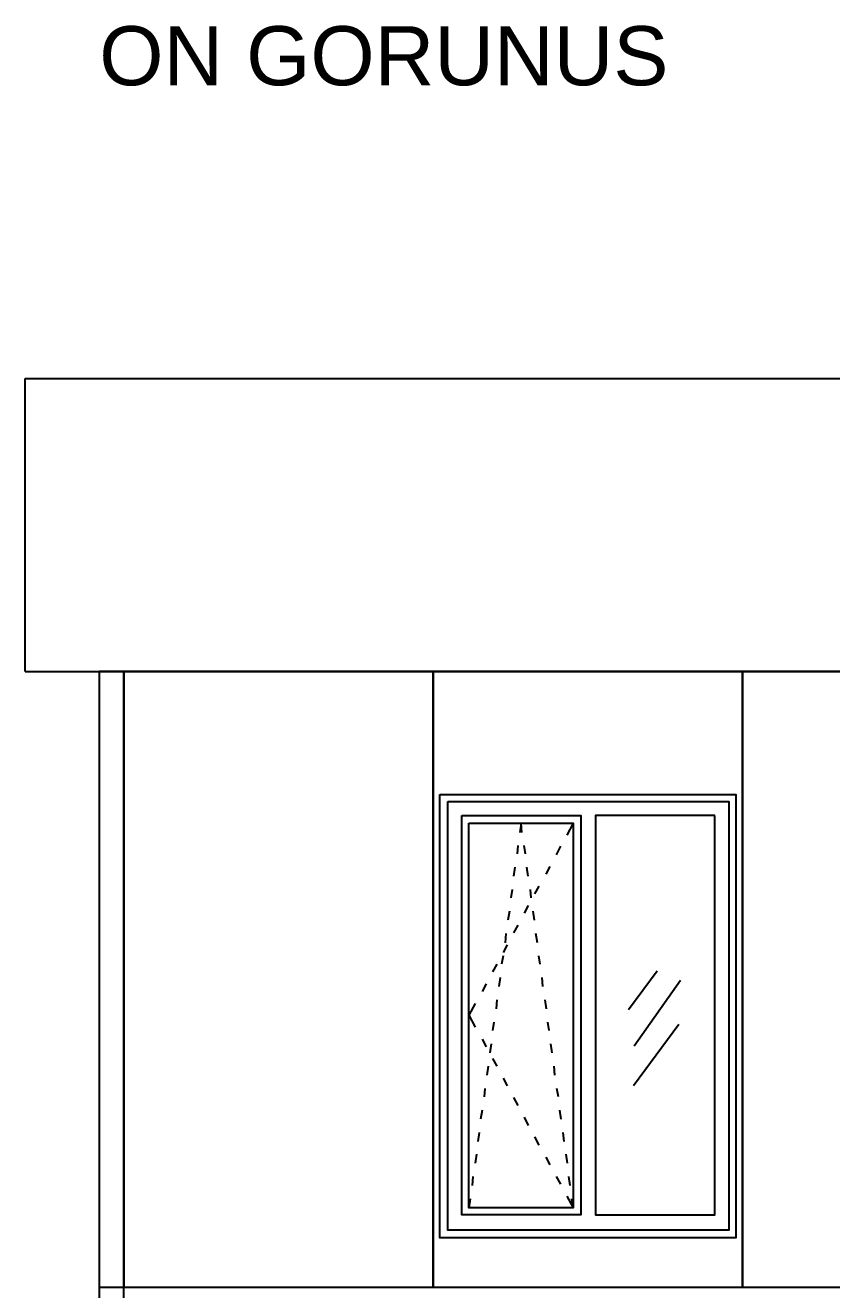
# Model space of a CAD drawing. Header units: millimetres. Extents: x -973 to 28250, y -35942 to 8545.
# Drawn here: x -300 to 2972, y -31690 to -26556 of the extents above; entities that cross this region are included whole.
import ezdxf

# ---------------------------------------------------------------- set-up
doc = ezdxf.new("R2010")
doc.units = ezdxf.units.MM
for name, color, linetype in [('R02_CATI', 1, 'Continuous'), ('R02_DUVAR', 7, 'Continuous'), ('R02_KOLON', 3, 'Continuous'), ('R02_KOT', 4, 'Continuous'), ('R02_PENCERE', 4, 'Continuous'), ('R02_YAZI', 7, 'Continuous')]:
    doc.layers.add(name, color=color, linetype=linetype)
doc.styles.get("Standard").update_dxf_attribs({"font": 'Arial.ttf'})

# ---------------------------------------------------------------- blocks, each defined once
blk = doc.blocks.new('kaynak-on-pencere')
at = {"color": 1, "linetype": 'Continuous', "lineweight": 25, "ltscale": 0.5}
for p, q in [((34.71, 108.53), (33.07, 105.42)), ((20.28, 102.68), (20.1, 100.49)), ((22.29, 100.49), (21.92, 102.68)), ((31.43, 102.5), (30.33, 100.3)), ((19.55, 97.02), (19.18, 94.64)), ((23.02, 94.64), (22.66, 97.02)), ((28.68, 97.2), (27.59, 95.19)), ((18.82, 91.17), (18.45, 88.98)), ((23.75, 88.98), (23.57, 91.17)), ((25.76, 92.08), (24.67, 90.07)), ((23.02, 86.97), (21.92, 84.96)), ((18.09, 85.51), (17.72, 83.13)), ((24.67, 83.13), (24.3, 85.51)), ((17.17, 79.66), (16.99, 77.28)), ((20.28, 81.85), (19.18, 79.84)), ((25.4, 77.28), (25.03, 79.66)), ((17.54, 76.74), (16.44, 74.73)), ((16.44, 73.81), (16.08, 71.62)), ((26.13, 71.62), (25.76, 73.81)), ((14.8, 71.62), (13.7, 69.61)), ((12.06, 66.5), (10.96, 64.49)), ((15.71, 68.15), (15.35, 65.77)), ((26.86, 65.77), (26.67, 68.15)), ((14.8, 62.3), (14.62, 59.93)), ((27.77, 59.93), (27.41, 62.3)), ((14.07, 56.46), (13.7, 54.26)), ((28.5, 54.26), (28.14, 56.46)), ((10.96, 52.07), (12.06, 50.06)), ((13.34, 50.79), (12.97, 48.42)), ((29.23, 48.42), (28.87, 50.79)), ((13.7, 46.96), (14.8, 44.95)), ((12.61, 44.95), (12.24, 42.57)), ((29.96, 42.57), (29.78, 44.95)), ((16.44, 41.84), (17.54, 39.83)), ((11.69, 39.1), (11.51, 36.91)), ((19.18, 36.72), (20.28, 34.71)), ((30.88, 36.91), (30.51, 39.1)), ((10.96, 33.43), (10.6, 31.06)), ((31.61, 31.06), (31.24, 33.43)), ((21.92, 31.61), (23.02, 29.42)), ((10.23, 27.59), (9.87, 25.21)), ((24.67, 26.49), (25.76, 24.3)), ((32.34, 25.21), (32.16, 27.59)), ((9.5, 21.92), (9.14, 19.55)), ((27.59, 21.19), (28.68, 19.18)), ((33.25, 19.55), (32.89, 21.92)), ((8.59, 16.08), (8.4, 13.7)), ((30.33, 16.08), (31.43, 14.07)), ((33.98, 13.7), (33.62, 16.08)), ((7.86, 10.23), (7.49, 7.86))]:
    blk.add_line(p, q, dxfattribs=at)
at = {"color": 7, "linetype": 'Continuous', "lineweight": 25, "ltscale": 0.5}
for p, q in [((56.64, 69.79), (49.15, 59.74)), ((62.67, 67.42), (50.61, 50.24)), ((62.3, 55.91), (50.43, 39.83))]:
    blk.add_line(p, q, dxfattribs=at)
at = {"color": 7, "linetype": 'Continuous', "lineweight": 25}
for points in [[(0, 116.02), (77.1, 116.02), (77.1, 0), (0, 0)], [(2.01, 114.19), (75.27, 114.19), (75.27, 2.01), (2.01, 2.01)], [(5.66, 110.54), (36.72, 110.54), (36.72, 6.03), (5.66, 6.03)], [(71.62, 110.54), (40.56, 110.54), (40.56, 6.03), (71.62, 6.03)], [(7.49, 108.53), (34.71, 108.53), (34.71, 7.86), (7.49, 7.86)]]:
    blk.add_lwpolyline(points, close=True, dxfattribs=at)
at = {"color": 1, "linetype": 'Continuous', "lineweight": 25}
for points in [[(21.38, 106.15), (21.19, 108.53), (20.83, 106.15)], [(9.14, 61.39), (7.49, 58.28), (9.14, 55.18)], [(33.07, 10.96), (34.71, 7.86), (34.35, 10.23)]]:
    blk.add_lwpolyline(points, dxfattribs=at)

msp = doc.modelspace()

# ---------------------------------------------------------------- linework, layer by layer
at = {"layer": 'R02_CATI'}
for p, q in [((-300, -29180), (-300, -27991)), ((-300, -27991), (12800, -27991)), ((-300, -29180), (12800, -29180))]:
    msp.add_line(p, q, dxfattribs=at)
at = {"layer": 'R02_DUVAR'}
for points in [[(100, -31680), (1355, -31680), (1355, -29180), (100, -29180)], [(1355, -31680), (2610, -31680), (2610, -29180), (1355, -29180)], [(2610, -31680), (3865, -31680), (3865, -29180), (2610, -29180)]]:
    msp.add_lwpolyline(points, close=True, dxfattribs=at)
at = {"layer": 'R02_KOLON'}
msp.add_lwpolyline([(0, -34500), (100, -34500), (100, -29180), (0, -29180)], close=True, dxfattribs=at)
at = {"layer": 'R02_KOT'}
for p, q in [((0, -29180), (12500, -29180)), ((0, -31680), (12500, -31680))]:
    msp.add_line(p, q, dxfattribs=at)

# ---------------------------------------------------------------- block references
at = {"layer": 'R02_PENCERE', "xscale": 15.56392893, "yscale": 15.51490868}
msp.add_blockref('kaynak-on-pencere', (1382.5, -31480), dxfattribs=at)

# ---------------------------------------------------------------- texts
at = {"layer": 'R02_YAZI'}
msp.add_text('ON GORUNUS', height=240, dxfattribs=at).set_placement((0, -26800))

doc.saveas('drawing.dxf')
